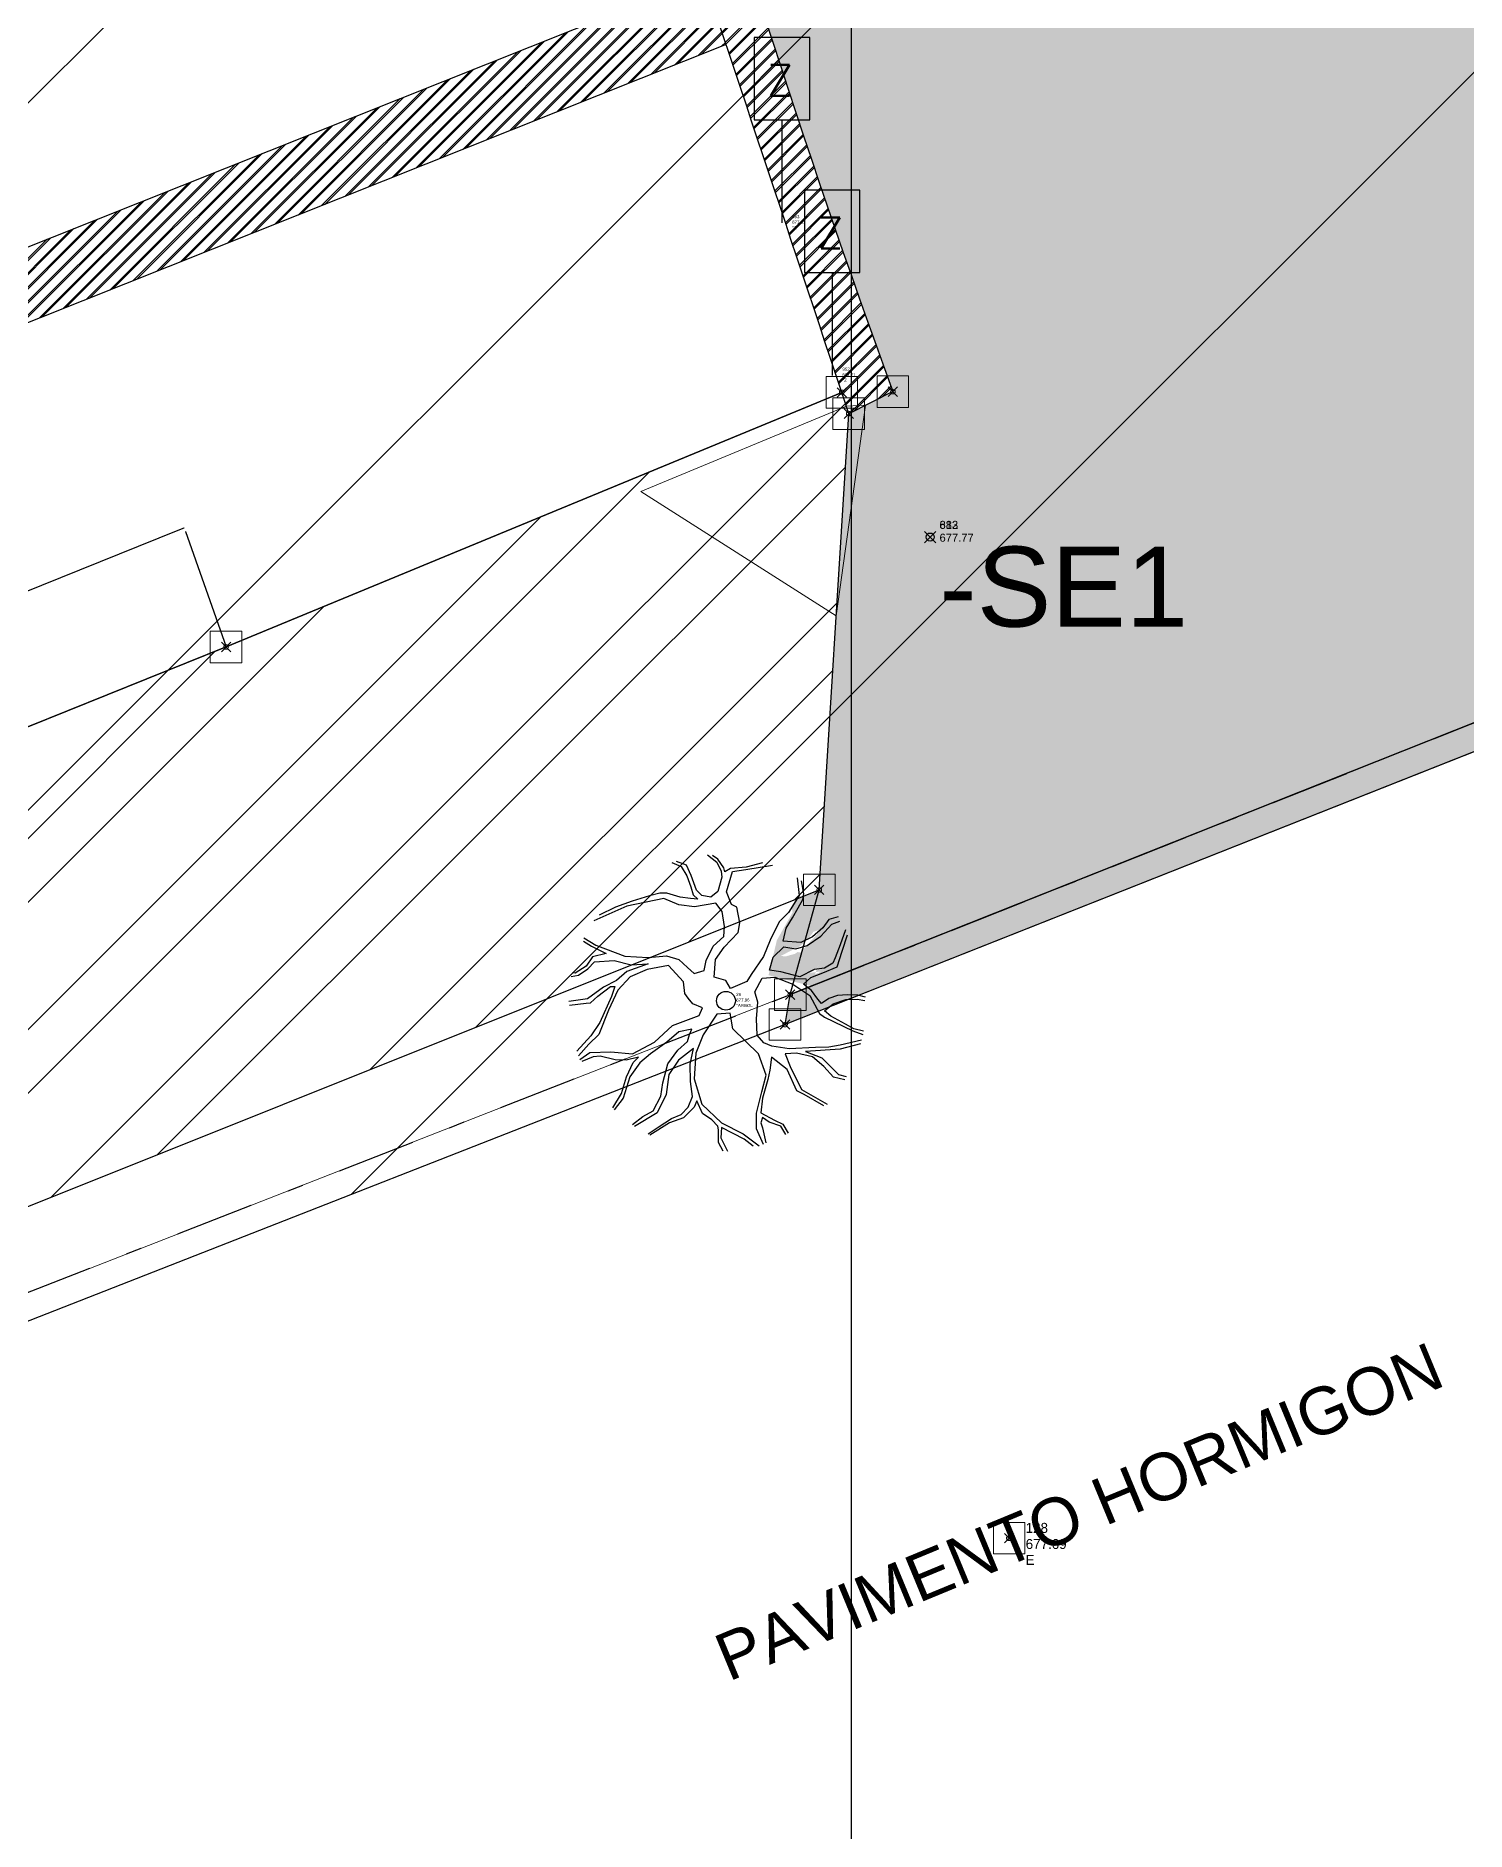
# Model space of a CAD drawing. Extents: x 350769 to 354978, y 6304672 to 6307963.
# Drawn here: x 352594.83 to 352603.9, y 6305451.9 to 6305463.3 of the extents above; entities that cross this region are included whole.
import ezdxf

# ---------------------------------------------------------------- set-up
doc = ezdxf.new("R2010")
doc.units = 0
doc.header["$PDMODE"] = 35
doc.header["$PDSIZE"] = 0.03
for name, pattern in [('4.0 - LO RECABARREN - DESNIVEL NUEVO$0$HIDDEN', [0.375, 0.25, -0.125]), ('CONTINUOS', [0]), ('DASHED', [19.05, 12.7, -6.35]), ('DIVIDE', [1.25, 0.5, -0.25, 0, -0.25, 0, -0.25]), ('JPG_DASHDOT', [1, 0.5, -0.25, 0, -0.25])]:
    doc.linetypes.add(name, pattern=pattern)
doc.layers.get('0').update_dxf_attribs({"linetype": 'CONTINUOUS'})
doc.layers.get('Defpoints').update_dxf_attribs({"linetype": 'CONTINUOUS'})
for name, color, linetype in [('0-LEVANTAMIENTO 2020.SEP', 252, 'CONTINUOUS'), ('02_Geo ext_Acotamiento', 7, 'CONTINUOUS'), ('1-coordenadas', 8, 'CONTINUOUS'), ('1-ESCALA', 252, 'CONTINUOUS'), ('1-LINEA DE CIERRO', 7, 'DIVIDE'), ('1-LINEA EXTERIOR EDIFICIO MADERAS', 252, 'CONTINUOUS'), ('1-MURO', 7, 'CONTINUOUS'), ('1-PAVIMENTO', 161, 'CONTINUOUS'), ('1-RADIER', 251, 'CONTINUOUS'), ('1-SOLERA', 212, 'CONTINUOUS'), ('1-SOLERA REBAJADA', 7, 'CONTINUOUS'), ('1-VEREDA', 251, 'CONTINUOUS'), ('2-ACHURADO MURO', 9, 'CONTINUOUS'), ('2-ACHURADO RADIER', 9, 'CONTINUOUS'), ('2-ACHURADO VEREDA', 252, 'CONTINUOUS'), ('C-TINN', 5, 'CONTINUOUS'), ('C-TOPO-MINR', 8, 'CONTINUOUS'), ('TOP-URB-SOLERAS', 2, 'JPG_DASHDOT'), ('V-NODE - 2013', 4, 'CONTINUOUS'), ('V-NODE-TEXT', 1, 'CONTINUOUS'), ('V-NODE-TEXT 2013', 2, 'CONTINUOUS'), ('V-NODE-TEXT4', 4, 'CONTINUOUS'), ('Z-ARBOL', 253, 'CONTINUOUS'), ('Z-Z', 253, 'CONTINUOUS')]:
    doc.layers.add(name, color=color, linetype=linetype)
doc.layers.add('0_ASD_TOPOGRAFIA_ELEMENTOS', color=9, linetype='CONTINUOS', lineweight=5, true_color=0xbdbdbd)
doc.styles.add('A', font='arial.ttf', dxfattribs={"height": 2})
doc.styles.add('ROMANS', font='romans.shx', dxfattribs={"width": 0.65})
doc.dimstyles.new('Principal', dxfattribs={"dimscale": 0, "dimtxt": 2, "dimasz": 2, "dimexe": 1, "dimexo": 1, "dimtad": 1, "dimrnd": 0.05, "dimzin": 1, "dimtxsty": 'ROMANS', "dimcen": 2.5, "dimclrt": 2, "dimaunit": 2, "dimadec": 0, "dimazin": 0, "dimtfac": 1, "dimtmove": 0, "dimatfit": 3, "dimfxl": 1, "dimfxlon": 1, "dimarcsym": 0})
pattern_1 = [(45, (0, 0), (-0.04490128060535, 0.04490128060535), [])]
pattern_2 = [(45, (38000, -3000), (-0.04490128060535, 0.04490128060535), [])]

# ---------------------------------------------------------------- blocks, each defined once
blk = doc.blocks.new('COORDENADAS')
at = {"layer": '1-coordenadas'}
blk.add_line((420, -900.625), (420, -0.625), dxfattribs=at)
blk = doc.blocks.new('*U419', base_point=(352601.001, 6305453.762))
at = {"layer": 'V-NODE - 2013', "lineweight": -2}
blk.add_point((352601.001, 6305453.762), dxfattribs=at)
at = {"layer": 'V-NODE-TEXT 2013', "linetype": 'ByBlock', "char_height": 0.0635}
for s, insert, attachment_point in [('128', (352601.106, 6305453.795), 7), ('677.69', (352601.106, 6305453.757), 1), ('E', (352601.106, 6305453.656), 1)]:
    blk.add_mtext(s, dxfattribs=dict(at, insert=insert, attachment_point=attachment_point))
blk = doc.blocks.new('ARBOL')
at = {"layer": 'Z-ARBOL', "color": 9, "linetype": 'Continuous', "true_color": 0xbdbdbd}
for p, q in [((-0.477, 3.797), (-0.24, 3.601)), ((-0.207, 3.685), (-0.352, 3.773)), ((-1.403, 3.597), (-1.165, 3.491)), ((-1.029, 3.526), (-1.286, 3.62)), ((-1.165, 3.491), (-1.017, 3.252)), ((-0.902, 3.26), (-1.029, 3.526)), ((-0.24, 3.601), (-0.123, 3.368)), ((-0.057, 3.46), (-0.207, 3.685)), ((-0.123, 3.368), (-0.104, 3.213)), ((-0.029, 3.35), (-0.057, 3.46)), ((0.118, 3.442), (-0.029, 3.35)), ((0.016, 2.829), (0.166, 3.358)), ((0.526, 3.47), (0.118, 3.442)), ((0.166, 3.358), (0.515, 3.412)), ((0.515, 3.412), (1.206, 3.526)), ((0.952, 3.585), (0.526, 3.47)), ((-1.017, 3.252), (-0.911, 2.96)), ((-0.911, 2.96), (-0.854, 2.754)), ((-0.767, 2.873), (-0.902, 3.26)), ((-0.63, 2.741), (-0.767, 2.873)), ((-0.207, 2.841), (-0.396, 2.696)), ((-0.104, 3.213), (-0.207, 2.841)), ((0.148, 2.502), (0.016, 2.829)), ((1.849, 3.198), (1.905, 2.74)), ((2.025, 2.777), (1.962, 3.121)), ((-2.573, 2.463), (-3.436, 2.075)), ((-2.87, 2.43), (-3.296, 2.225)), ((-2.436, 2.588), (-2.87, 2.43)), ((-1.615, 2.657), (-2.573, 2.463)), ((-1.989, 2.729), (-2.436, 2.588)), ((-1.717, 2.798), (-1.989, 2.729)), ((-1.54, 2.794), (-1.717, 2.798)), ((-1.226, 2.493), (-1.615, 2.657)), ((-1.187, 2.697), (-1.54, 2.794)), ((-0.816, 2.445), (-1.226, 2.493)), ((-0.92, 2.661), (-1.187, 2.697)), ((-0.73, 2.639), (-0.92, 2.661)), ((-0.854, 2.754), (-0.73, 2.639)), ((-0.266, 2.536), (-0.816, 2.445)), ((-0.396, 2.696), (-0.63, 2.741)), ((-0.096, 2.323), (-0.266, 2.536)), ((0.28, 2.432), (0.148, 2.502)), ((0.364, 2.024), (0.28, 2.432)), ((1.905, 2.74), (1.627, 2.295)), ((1.729, 2.155), (1.875, 2.414)), ((1.875, 2.414), (1.998, 2.632)), ((1.998, 2.632), (2.025, 2.777)), ((-0.041, 1.935), (-0.096, 2.323)), ((-0.059, 1.667), (-0.041, 1.935)), ((0.316, 1.777), (0.364, 2.024)), ((1.387, 2.055), (1.15, 1.572)), ((1.627, 2.295), (1.387, 2.055)), ((1.485, 1.554), (1.564, 1.885)), ((1.564, 1.885), (1.729, 2.155)), ((2.52, 1.899), (2.249, 1.664)), ((2.463, 1.684), (2.748, 1.991)), ((2.673, 2.111), (2.52, 1.899)), ((2.914, 2.185), (2.673, 2.111)), ((2.748, 1.991), (2.957, 2.072)), ((-3.7, 1.548), (-3.498, 1.419)), ((-3.69, 1.634), (-3.381, 1.442)), ((-3.498, 1.419), (-3.116, 1.225)), ((-3.381, 1.442), (-2.627, 1.162)), ((-0.517, 1.046), (-0.333, 1.418)), ((-0.333, 1.418), (-0.059, 1.667)), ((-0.047, 1.394), (0.316, 1.777)), ((1.15, 1.572), (0.973, 1.154)), ((1.945, 1.511), (1.485, 1.554)), ((1.819, 1.354), (2.109, 1.435)), ((2.249, 1.664), (1.945, 1.511)), ((2.109, 1.435), (2.463, 1.684)), ((2.968, 1.452), (2.839, 1.115)), ((3.108, 1.847), (2.968, 1.452)), ((3.018, 1.291), (3.163, 1.716)), ((-3.47, 1.143), (-3.63, 0.901)), ((-3.594, 0.834), (-3.415, 1.011)), ((-3.116, 1.225), (-3.47, 1.143)), ((-3.415, 1.011), (-2.907, 1.05)), ((-2.907, 1.05), (-2.46, 0.935)), ((-2.627, 1.162), (-2.021, 1.122)), ((-2.02, 0.956), (-2.574, 0.761)), ((-2.46, 0.935), (-2.02, 0.956)), ((-2.021, 1.122), (-1.544, 1.167)), ((-1.544, 1.167), (-1.222, 1.075)), ((-1.222, 1.075), (-1.003, 0.868)), ((-0.567, 0.785), (-0.517, 1.046)), ((-0.309, 0.615), (-0.27, 1.074)), ((-0.27, 1.074), (-0.047, 1.394)), ((0.973, 1.154), (0.657, 0.687)), ((1.13, 0.793), (1.228, 1.135)), ((1.228, 1.135), (1.504, 1.399)), ((1.504, 1.399), (1.819, 1.354)), ((2.78, 0.975), (2.562, 0.851)), ((2.839, 1.115), (2.78, 0.975)), ((2.891, 0.879), (3.018, 1.291)), ((-4.02, 0.629), (-3.835, 0.669)), ((-3.923, 0.716), (-3.985, 0.728)), ((-3.63, 0.901), (-3.923, 0.716)), ((-3.835, 0.669), (-3.594, 0.834)), ((-2.845, 0.526), (-3.185, 0.35)), ((-2.574, 0.761), (-2.845, 0.526)), ((-2.487, 0.623), (-2.811, 0.278)), ((-2.048, 0.811), (-2.487, 0.623)), ((-1.495, 0.916), (-2.048, 0.811)), ((-1.107, 0.496), (-1.495, 0.916)), ((-1.069, 0.187), (-1.107, 0.496)), ((-1.003, 0.868), (-0.823, 0.713)), ((-0.823, 0.713), (-0.567, 0.785)), ((-0.003, 0.526), (-0.309, 0.615)), ((0.12, 0.322), (-0.003, 0.526)), ((0.541, 0.498), (0.12, 0.322)), ((0.657, 0.687), (0.541, 0.498)), ((0.749, 0.232), (0.945, 0.586)), ((0.945, 0.586), (1.274, 0.614)), ((1.429, 0.75), (1.13, 0.793)), ((1.274, 0.614), (1.74, 0.435)), ((1.922, 0.626), (1.429, 0.75)), ((2.296, 0.811), (1.922, 0.626)), ((2.013, 0.428), (2.208, 0.602)), ((2.208, 0.602), (2.522, 0.723)), ((2.562, 0.851), (2.296, 0.811)), ((2.522, 0.723), (2.891, 0.879)), ((-3.598, 0.051), (-4.08, -0.022)), ((-3.185, 0.35), (-3.598, 0.051)), ((-3.521, -0.054), (-3.326, 0.12)), ((-3.326, 0.12), (-3.003, 0.375)), ((-2.972, 0.113), (-3.28, -0.567)), ((-2.811, 0.278), (-3.057, -0.248)), ((-3.003, 0.375), (-2.891, 0.369)), ((-2.891, 0.369), (-2.972, 0.113)), ((-0.979, 0.064), (-1.069, 0.187)), ((-0.861, -0.079), (-0.979, 0.064)), ((0.826, -0.039), (0.749, 0.232)), ((1.74, 0.435), (2.184, 0.139)), ((2.225, 0.267), (2.013, 0.428)), ((2.184, 0.139), (2.434, -0.331)), ((2.391, 0.039), (2.225, 0.267)), ((2.484, -0.069), (2.391, 0.039)), ((2.67, 0.062), (2.484, -0.069)), ((2.895, 0.139), (2.67, 0.062)), ((2.788, -0.082), (3.118, 0.036)), ((3.155, 0.15), (2.895, 0.139)), ((3.118, 0.036), (3.409, 0.041)), ((3.428, 0.143), (3.155, 0.15)), ((3.409, 0.041), (3.612, 0.003)), ((3.628, 0.09), (3.428, 0.143)), ((-4.066, -0.115), (-3.635, -0.062)), ((-3.635, -0.062), (-3.521, -0.054)), ((-3.057, -0.248), (-3.307, -0.878)), ((-1.388, -0.641), (-0.693, -0.382)), ((-0.607, -0.187), (-0.861, -0.079)), ((-0.693, -0.382), (-0.607, -0.187)), ((-0.234, -0.349), (-0.595, -0.883)), ((0.11, -0.324), (-0.234, -0.349)), ((0.178, -0.729), (0.11, -0.324)), ((0.792, -0.47), (0.826, -0.039)), ((2.434, -0.331), (2.56, -0.43)), ((2.56, -0.264), (2.788, -0.082)), ((2.727, -0.401), (2.56, -0.264)), ((2.56, -0.43), (3.301, -0.782)), ((3.107, -0.61), (2.727, -0.401)), ((-3.508, -0.915), (-3.874, -1.313)), ((-3.307, -0.878), (-3.565, -1.13)), ((-3.28, -0.567), (-3.508, -0.915)), ((-1.859, -1.079), (-1.388, -0.641)), ((-1.226, -0.808), (-1.537, -1.08)), ((-0.89, -0.736), (-1.226, -0.808)), ((-1, -1.062), (-0.949, -0.876)), ((-0.949, -0.876), (-0.89, -0.736)), ((-0.595, -0.883), (-0.783, -1.36)), ((0.844, -1.384), (0.178, -0.729)), ((0.808, -0.895), (0.792, -0.47)), ((0.98, -1.093), (0.808, -0.895)), ((3.327, -0.727), (3.107, -0.61)), ((3.301, -0.782), (3.556, -0.877)), ((3.574, -0.789), (3.327, -0.727)), ((-3.565, -1.13), (-3.831, -1.435)), ((-3.796, -1.524), (-3.541, -1.346)), ((-3.541, -1.346), (-2.989, -1.331)), ((-2.989, -1.331), (-2.433, -1.376)), ((-2.433, -1.376), (-1.859, -1.079)), ((-1.964, -1.376), (-2.235, -1.61)), ((-1.537, -1.08), (-1.964, -1.376)), ((-1.515, -1.642), (-1.253, -1.285)), ((-1.253, -1.285), (-1, -1.062)), ((-0.841, -1.243), (-1.237, -1.544)), ((-0.934, -1.647), (-0.841, -1.243)), ((-0.783, -1.36), (-0.829, -2.029)), ((1.046, -1.935), (0.844, -1.384)), ((1.19, -1.179), (0.98, -1.093)), ((1.645, -1.25), (1.19, -1.179)), ((1.833, -1.361), (1.539, -1.381)), ((1.539, -1.381), (1.67, -1.707)), ((2.33, -1.215), (1.645, -1.25)), ((2.251, -1.456), (1.833, -1.361)), ((2.967, -1.261), (2.068, -1.316)), ((2.068, -1.316), (2.488, -1.486)), ((2.671, -1.205), (2.33, -1.215)), ((2.971, -1.156), (2.671, -1.205)), ((3.494, -1.121), (2.967, -1.261)), ((3.522, -1.022), (2.971, -1.156)), ((-3.449, -1.454), (-3.747, -1.578)), ((-3.269, -1.443), (-3.449, -1.454)), ((-2.882, -1.532), (-3.269, -1.443)), ((-2.593, -1.542), (-2.882, -1.532)), ((-2.273, -1.468), (-2.593, -1.542)), ((-2.581, -1.981), (-2.412, -1.607)), ((-2.235, -1.61), (-2.5, -1.982)), ((-2.412, -1.607), (-2.273, -1.468)), ((-1.64, -2.131), (-1.515, -1.642)), ((-1.237, -1.544), (-1.487, -1.919)), ((-0.924, -2.102), (-0.934, -1.647)), ((1.136, -1.801), (1.089, -2.048)), ((1.184, -1.464), (1.136, -1.801)), ((1.592, -1.783), (1.184, -1.464)), ((1.84, -2.342), (1.592, -1.783)), ((1.67, -1.707), (1.96, -2.305)), ((2.542, -1.708), (2.251, -1.456)), ((2.488, -1.486), (2.923, -1.916)), ((2.797, -1.983), (2.542, -1.708)), ((-2.711, -2.409), (-2.581, -1.981)), ((-2.5, -1.982), (-2.67, -2.537)), ((-1.691, -2.483), (-1.64, -2.131)), ((-1.487, -1.919), (-1.553, -2.434)), ((-0.869, -2.489), (-0.924, -2.102)), ((-0.829, -2.029), (-0.631, -2.685)), ((0.931, -2.365), (1.046, -1.935)), ((1.089, -2.048), (0.947, -2.534)), ((1.96, -2.305), (2.63, -2.689)), ((3.09, -2.053), (2.797, -1.983)), ((2.923, -1.916), (3.123, -1.969)), ((-2.944, -2.787), (-2.711, -2.409)), ((-2.67, -2.537), (-2.906, -2.839)), ((-1.893, -2.866), (-1.691, -2.483)), ((-1.553, -2.434), (-1.79, -2.916)), ((-1.168, -2.959), (-0.986, -2.768)), ((-0.825, -2.769), (-1.104, -3.047)), ((-0.986, -2.768), (-0.869, -2.489)), ((-0.76, -2.6), (-0.825, -2.769)), ((-0.614, -2.929), (-0.76, -2.6)), ((-0.631, -2.685), (-0.112, -3.176)), ((0.792, -2.926), (0.931, -2.365)), ((0.947, -2.534), (0.907, -2.918)), ((2.032, -2.439), (1.84, -2.342)), ((2.541, -2.732), (2.032, -2.439)), ((-2.428, -3.216), (-2.163, -3.011)), ((-1.79, -2.916), (-2.375, -3.272)), ((-2.163, -3.011), (-1.893, -2.866)), ((-1.468, -3.174), (-1.982, -3.498)), ((-1.763, -3.283), (-1.414, -3.063)), ((-1.104, -3.047), (-1.468, -3.174)), ((-1.414, -3.063), (-1.168, -2.959)), ((-0.371, -3.096), (-0.614, -2.929)), ((-0.209, -3.263), (-0.371, -3.096)), ((-0.194, -3.356), (-0.209, -3.263)), ((-0.112, -3.176), (0.447, -3.464)), ((0.795, -3.334), (0.792, -2.926)), ((0.95, -3.032), (0.906, -3.174)), ((0.906, -3.174), (0.947, -3.302)), ((0.907, -2.918), (1.258, -3.106)), ((1.12, -3.155), (0.95, -3.032)), ((1.423, -3.258), (1.12, -3.155)), ((1.258, -3.106), (1.481, -3.209)), ((1.558, -3.479), (1.423, -3.258)), ((1.481, -3.209), (1.614, -3.445)), ((-2.023, -3.459), (-1.763, -3.283)), ((-0.193, -3.688), (-0.194, -3.356)), ((-0.073, -3.907), (-0.193, -3.688)), ((-0.118, -3.295), (-0.137, -3.563)), ((-0.137, -3.563), (0.039, -3.913)), ((0.469, -3.603), (-0.118, -3.295)), ((0.447, -3.464), (0.866, -3.771)), ((0.709, -3.785), (0.469, -3.603)), ((0.979, -3.736), (0.795, -3.334)), ((0.947, -3.302), (1.033, -3.696))]:
    blk.add_line(p, q, dxfattribs=at)
at = {"layer": 'Z-ARBOL', "color": 9, "true_color": 0xbdbdbd}
blk.add_circle((0, 0), 0.245, dxfattribs=at)
blk = doc.blocks.new('*U728', base_point=(352599.204, 6305457.174))
at = {"layer": 'Z-ARBOL', "linetype": 'ByBlock', "lineweight": -2, "xscale": 0.2441400029806206, "yscale": 0.2441400029806206, "zscale": 0.2441400029806206}
blk.add_blockref('ARBOL', (352599.204, 6305457.174), dxfattribs=at)
at = {"layer": 'V-NODE-TEXT', "linetype": 'ByBlock', "char_height": 0.02}
for s, insert, attachment_point in [('26', (352599.269, 6305457.214), 4), ('677.86', (352599.269, 6305457.189), 1), ('°ARBOL', (352599.269, 6305457.144), 4)]:
    blk.add_mtext(s, dxfattribs=dict(at, insert=insert, attachment_point=attachment_point))
blk = doc.blocks.new('Z')
for p, q in [((0.81, 5.399), (-0.81, 5.399)), ((-0.81, 5.399), (-0.81, 3)), ((0.81, 3), (0.81, 5.399)), ((-0.81, 3), (0.81, 3)), ((0, 3), (0, 0))]:
    blk.add_line(p, q)
at = {"style": 'ROMANS'}
blk.add_text('Z', height=0.9, rotation=360, dxfattribs=at).set_placement((-0.437, 3.706))
blk = doc.blocks.new('*U757', base_point=(352599.878, 6305461.143))
at = {"layer": 'Z-Z', "linetype": 'ByBlock', "lineweight": -2, "xscale": 0.2179037244193388, "yscale": 0.2179037244193388, "zscale": 0.2179037244193388}
blk.add_blockref('Z', (352599.878, 6305461.143), dxfattribs=at)
at = {"layer": 'V-NODE-TEXT', "linetype": 'ByBlock', "char_height": 0.02}
for s, insert, attachment_point in [('952', (352599.943, 6305461.183), 4), ('677.71', (352599.943, 6305461.158), 1), ('°Z', (352599.943, 6305461.113), 4)]:
    blk.add_mtext(s, dxfattribs=dict(at, insert=insert, attachment_point=attachment_point))
blk = doc.blocks.new('*U758', base_point=(352599.559, 6305462.112))
at = {"layer": 'Z-Z', "linetype": 'ByBlock', "lineweight": -2, "xscale": 0.2179037244193388, "yscale": 0.2179037244193388, "zscale": 0.2179037244193388}
blk.add_blockref('Z', (352599.559, 6305462.112), dxfattribs=at)
at = {"layer": 'V-NODE-TEXT', "linetype": 'ByBlock', "char_height": 0.02}
for s, insert, attachment_point in [('953', (352599.624, 6305462.152), 4), ('677.63', (352599.624, 6305462.127), 1), ('°Z', (352599.624, 6305462.082), 4)]:
    blk.add_mtext(s, dxfattribs=dict(at, insert=insert, attachment_point=attachment_point))
blk = doc.blocks.new('*U815', base_point=(352600.5, 6305460.118))
at = {"layer": 'V-NODE-TEXT4', "lineweight": -2}
for p, q in [((352600.464, 6305460.082), (352600.536, 6305460.154)), ((352600.464, 6305460.154), (352600.536, 6305460.082))]:
    blk.add_line(p, q, dxfattribs=at)
blk.add_circle((352600.5, 6305460.118), 0.0254, dxfattribs=at)
at = {"layer": 'V-NODE-TEXT4', "linetype": 'ByBlock', "style": 'A'}
for s, insert, char_height, attachment_point in [('883', (352600.559, 6305460.169), 0.0508, 7), ('677.77', (352600.559, 6305460.139), 0.0508, 1), ('-SE1', (352600.559, 6305460.057), 0.508, 1)]:
    blk.add_mtext(s, dxfattribs=dict(at, insert=insert, char_height=char_height, attachment_point=attachment_point))
blk = doc.blocks.new('*U816', base_point=(352600.5, 6305460.118))
at = {"layer": 'V-NODE-TEXT4', "lineweight": -2}
for p, q in [((352600.464, 6305460.082), (352600.536, 6305460.154)), ((352600.464, 6305460.154), (352600.536, 6305460.082))]:
    blk.add_line(p, q, dxfattribs=at)
blk.add_circle((352600.5, 6305460.118), 0.0254, dxfattribs=at)
at = {"layer": 'V-NODE-TEXT4', "linetype": 'ByBlock', "style": 'A'}
for s, insert, char_height, attachment_point in [('612', (352600.559, 6305460.169), 0.0508, 7), ('677.77', (352600.559, 6305460.139), 0.0508, 1), ('-SE1', (352600.559, 6305460.057), 0.508, 1)]:
    blk.add_mtext(s, dxfattribs=dict(at, insert=insert, char_height=char_height, attachment_point=attachment_point))
blk = doc.blocks.new('*D1236')
at = {"layer": '02_Geo ext_Acotamiento', "color": 0, "lineweight": -2, "transparency": 16777216}
blk.add_line((352474.045, 6305972.496), (352473.119, 6305978.179), dxfattribs=at)
at = {"layer": '02_Geo ext_Acotamiento', "color": 0, "transparency": 16777216}
blk.add_solid([(352473.283, 6305978.206), (352472.954, 6305978.153), (352472.958, 6305979.166)], dxfattribs=at)
at = {"layer": 'Defpoints', "color": 0, "transparency": 16777216}
for p in [(352472.958, 6305979.166), (352596.042, 6305224.025)]:
    blk.add_point(p, dxfattribs=at)
at = {"layer": '02_Geo ext_Acotamiento', "color": 2, "transparency": 16777216, "insert": (352474.582, 6305974.845), "char_height": 1, "attachment_point": 5, "rotation": 279.2575, "style": 'ROMANS'}
blk.add_mtext('R765,10', dxfattribs=at)
blk = doc.blocks.new('*U4668', base_point=(352601.001, 6305453.762))
at = {"layer": 'V-NODE - 2013', "lineweight": -2}
blk.add_point((352601.001, 6305453.762), dxfattribs=at)
at = {"layer": 'V-NODE-TEXT 2013', "linetype": 'ByBlock', "char_height": 0.0635}
for s, insert, attachment_point in [('128', (352601.106, 6305453.795), 7), ('677.69', (352601.106, 6305453.757), 1), ('E', (352601.106, 6305453.656), 1)]:
    blk.add_mtext(s, dxfattribs=dict(at, insert=insert, attachment_point=attachment_point))
blk = doc.blocks.new('*U5005', base_point=(352599.204, 6305457.174))
at = {"layer": 'Z-ARBOL', "linetype": 'ByBlock', "lineweight": -2, "xscale": 0.2441400029806206, "yscale": 0.2441400029806206, "zscale": 0.2441400029806206}
blk.add_blockref('ARBOL', (352599.204, 6305457.174), dxfattribs=at)
at = {"layer": 'V-NODE-TEXT', "linetype": 'ByBlock', "char_height": 0.02}
for s, insert, attachment_point in [('26', (352599.269, 6305457.214), 4), ('677.86', (352599.269, 6305457.189), 1), ('°ARBOL', (352599.269, 6305457.144), 4)]:
    blk.add_mtext(s, dxfattribs=dict(at, insert=insert, attachment_point=attachment_point))
blk = doc.blocks.new('*U5036', base_point=(352599.878, 6305461.143))
at = {"layer": 'Z-Z', "linetype": 'ByBlock', "lineweight": -2, "xscale": 0.2179037244193388, "yscale": 0.2179037244193388, "zscale": 0.2179037244193388}
blk.add_blockref('Z', (352599.878, 6305461.143), dxfattribs=at)
at = {"layer": 'V-NODE-TEXT', "linetype": 'ByBlock', "char_height": 0.02}
for s, insert, attachment_point in [('952', (352599.943, 6305461.183), 4), ('677.71', (352599.943, 6305461.158), 1), ('°Z', (352599.943, 6305461.113), 4)]:
    blk.add_mtext(s, dxfattribs=dict(at, insert=insert, attachment_point=attachment_point))
blk = doc.blocks.new('*U5037', base_point=(352599.559, 6305462.112))
at = {"layer": 'Z-Z', "linetype": 'ByBlock', "lineweight": -2, "xscale": 0.2179037244193388, "yscale": 0.2179037244193388, "zscale": 0.2179037244193388}
blk.add_blockref('Z', (352599.559, 6305462.112), dxfattribs=at)
at = {"layer": 'V-NODE-TEXT', "linetype": 'ByBlock', "char_height": 0.02}
for s, insert, attachment_point in [('953', (352599.624, 6305462.152), 4), ('677.63', (352599.624, 6305462.127), 1), ('°Z', (352599.624, 6305462.082), 4)]:
    blk.add_mtext(s, dxfattribs=dict(at, insert=insert, attachment_point=attachment_point))
blk = doc.blocks.new('*U5094', base_point=(352600.5, 6305460.118))
at = {"layer": 'V-NODE-TEXT4', "lineweight": -2}
for p, q in [((352600.464, 6305460.082), (352600.536, 6305460.154)), ((352600.464, 6305460.154), (352600.536, 6305460.082))]:
    blk.add_line(p, q, dxfattribs=at)
blk.add_circle((352600.5, 6305460.118), 0.0254, dxfattribs=at)
at = {"layer": 'V-NODE-TEXT4', "linetype": 'ByBlock', "style": 'A'}
for s, insert, char_height, attachment_point in [('883', (352600.559, 6305460.169), 0.0508, 7), ('677.77', (352600.559, 6305460.139), 0.0508, 1), ('-SE1', (352600.559, 6305460.057), 0.508, 1)]:
    blk.add_mtext(s, dxfattribs=dict(at, insert=insert, char_height=char_height, attachment_point=attachment_point))
blk = doc.blocks.new('*U5095', base_point=(352600.5, 6305460.118))
at = {"layer": 'V-NODE-TEXT4', "lineweight": -2}
for p, q in [((352600.464, 6305460.082), (352600.536, 6305460.154)), ((352600.464, 6305460.154), (352600.536, 6305460.082))]:
    blk.add_line(p, q, dxfattribs=at)
blk.add_circle((352600.5, 6305460.118), 0.0254, dxfattribs=at)
at = {"layer": 'V-NODE-TEXT4', "linetype": 'ByBlock', "style": 'A'}
for s, insert, char_height, attachment_point in [('612', (352600.559, 6305460.169), 0.0508, 7), ('677.77', (352600.559, 6305460.139), 0.0508, 1), ('-SE1', (352600.559, 6305460.057), 0.508, 1)]:
    blk.add_mtext(s, dxfattribs=dict(at, insert=insert, char_height=char_height, attachment_point=attachment_point))
blk = doc.blocks.new('TOPOGRAFIA')
at = {"layer": '1-LINEA EXTERIOR EDIFICIO MADERAS', "lineweight": 0, "true_color": 0xbdbdbd}
h = blk.add_hatch(dxfattribs=at)
h.set_pattern_fill('ANSI31', color=9, scale=0.5, angle=90)
h.set_pattern_definition([(135, (38000, -3000), (-1.12253201513, -1.12253201513), [])])
h.paths.add_polyline_path([(390509.254, 6302464.349), (390489.235, 6302457.311, 0.006593), (390483.626, 6302455.312, 0.225672), (390479.522, 6302451.091, 0.369359), (390482.833, 6302442.806, 0.105621), (390487.097, 6302441.999), (390494.78, 6302441.975, 0.022709), (390512.986, 6302443.076, 0.009245), (390519.629, 6302443.906, 0.008069), (390526.96, 6302445.081, 0.00776), (390532.19, 6302446.09, 0.003168), (390537.058, 6302447.14, 0.018522), (390547.928, 6302449.983, -0.000441), (390550.949, 6302450.891, 0.020574), (390552.004, 6302451.255, 0.02318), (390567.437, 6302456.785, 0.024648), (390573.151, 6302459.473, 0.065043), (390578.117, 6302463.01, 0.03227), (390582.068, 6302467.188, 0.06625), (390589.221, 6302481.458, 0.027642), (390596.216, 6302502.437, 0.013828), (390598.79, 6302513.005, 0.018853), (390600.543, 6302523.006, 0.159831), (390600.113, 6302525.357, 0.093527), (390598.113, 6302527.807, 0.380747), (390588.95, 6302527.551), (390586.878, 6302524.749), (390584.88, 6302521.705), (390583.088, 6302518.971), (390579.481, 6302513.484), (390576.46, 6302508.881), (390569.643, 6302498.477), (390565.382, 6302491.97), (390560.315, 6302485.388), (390555.754, 6302481.548), (390539.433, 6302474.882), (390517.803, 6302467.362)])
at = {"layer": '1-SOLERA REBAJADA', "lineweight": 0, "true_color": 0xbdbdbd}
h = blk.add_hatch(color=9, dxfattribs=at)
h.dxf.hatch_style = 1
h.paths.add_polyline_path([(390608.764, 6302460.854), (390608.801, 6302460.676), (390599.579, 6302457.023), (390599.612, 6302457.213)])
at = {"layer": '2-ACHURADO MURO', "lineweight": 0, "true_color": 0xbdbdbd}
h = blk.add_hatch(dxfattribs=at)
h.set_pattern_fill('ANSI31', color=9, scale=0.02)
h.set_pattern_definition(pattern_2)
edge = h.paths.add_edge_path()
edge.add_arc((382661.85, 6299825.394), 8364.202, 18.3674399, 18.3922061)
edge.add_arc((390695.997, 6302489.995), 100.495, 185.19876, 194.71567, ccw=False)
edge.add_arc((390673.639, 6302485.801), 77.878, 170.45979, 183.61657, ccw=False)
edge.add_arc((390705.887, 6302474.938), 111.61, 159.20617, 167.70266, ccw=False)
edge.add_line((390601.547, 6302514.56), (390605.592, 6302523.604))
edge.add_line((390605.592, 6302523.604), (390603.34, 6302524.862))
edge.add_line((390603.34, 6302524.862), (390594.96, 6302529.443))
edge.add_line((390594.96, 6302529.443), (390595.066, 6302529.636))
edge.add_line((390595.066, 6302529.636), (390603.446, 6302525.055))
edge.add_line((390603.446, 6302525.055), (390605.944, 6302523.66))
edge.add_line((390605.944, 6302523.66), (390601.77, 6302514.429))
edge.add_line((390601.77, 6302514.429), (390598.743, 6302505.085))
edge.add_arc((390651.907, 6302488.119), 55.806, 162.3005, 177.465)
edge.add_arc((390670.896, 6302486.044), 74.878, 176.52198, 191.8431)
edge.add_arc((390658.022, 6302482.114), 61.483, 190.72048, 200.04418)
edge.add_line((390600.263, 6302461.041), (390599.983, 6302460.901))
edge.add_line((390599.983, 6302460.901), (390599.939, 6302461.036))
h = blk.add_hatch(dxfattribs=at)
h.set_pattern_fill('ANSI31', color=9, scale=0.02)
h.set_pattern_definition(pattern_2)
h.paths.add_polyline_path([(390570.127, 6302460.95, 0.077461), (390573.772, 6302461.139, 0.1474), (390577.629, 6302463.242, 0.075621), (390585.753, 6302474.432), (390585.398, 6302474.616, -0.075621), (390577.344, 6302463.523, -0.1474), (390573.69, 6302461.531, -0.07792), (390570.148, 6302461.35, 0.047976), (390569.972, 6302461.351, -0.182302), (390567.584, 6302462.442), (390565.452, 6302464.482), (390565.307, 6302464.33), (390567.765, 6302461.978), (390571.43, 6302456.525), (390572.974, 6302454.519, 0.226316), (390574.993, 6302453.567), (390584.314, 6302457.281), (390591.826, 6302460.311), (390591.829, 6302460.305), (390599.205, 6302463.245, 0.000013), (390599.064, 6302463.669), (390576.729, 6302454.766), (390575.547, 6302454.249, -0.302334), (390573.439, 6302454.899), (390572.008, 6302456.758), (390569.57, 6302460.251, -0.560443)])
at = {"layer": '2-ACHURADO RADIER', "lineweight": 0, "true_color": 0xbdbdbd}
h = blk.add_hatch(color=9, dxfattribs=at)
h.dxf.hatch_style = 1
h.paths.add_polyline_path([(390613.727, 6302525.092), (390607.006, 6302529.698), (390606.856, 6302529.485), (390606.807, 6302529.517), (390606.159, 6302528.504), (390606.024, 6302528.293), (390605.474, 6302528.645), (390603.446, 6302525.055), (390605.944, 6302523.66), (390601.77, 6302514.429), (390598.743, 6302505.085, 0.066264), (390596.156, 6302490.587, 0.066951), (390597.612, 6302470.677, 0.040705), (390600.263, 6302461.041), (390599.983, 6302460.901), (390599.796, 6302457.878), (390599.647, 6302457.818), (390599.62, 6302457.775), (390599.627, 6302457.735), (390599.527, 6302457.558), (390599.474, 6302457.336), (390599.748, 6302457.267), (390608.764, 6302460.854), (390608.355, 6302461.211), (390605.764, 6302463.41), (390603.505, 6302471.819, -0.054417), (390602.004, 6302486.991, -0.06575), (390604.317, 6302502.974, -0.044792), (390609.716, 6302517.616, -0.024826)])
h.paths.add_polyline_path([(390599.873, 6302457.625), (390599.82, 6302457.475), (390599.769, 6302457.342), (390599.8, 6302457.355), (390599.802, 6302457.36), (390599.736, 6302457.351), (390599.781, 6302457.376), (390599.793, 6302457.405), (390599.82, 6302457.475), (390599.873, 6302457.625), (390599.774, 6302457.587), (390599.676, 6302457.481), (390599.658, 6302457.483), (390599.642, 6302457.472), (390599.581, 6302457.455), (390599.552, 6302457.459), (390599.671, 6302457.519), (390599.727, 6302457.568), (390599.759, 6302457.612), (390599.813, 6302457.629), (390599.774, 6302457.587)], flags=16)
at = {"layer": '1-coordenadas', "color": 9, "linetype": '4.0 - LO RECABARREN - DESNIVEL NUEVO$0$HIDDEN', "lineweight": 0, "ltscale": 50, "true_color": 0xbdbdbd}
blk.add_line((390600, 6302300), (390600, 6303200), dxfattribs=at)
at = {"layer": '1-ESCALA', "color": 9, "lineweight": 0, "true_color": 0xbdbdbd, "flags": 128}
for points in [[(390540.705, 6302437.224), (390559.381, 6302444.752), (390572.313, 6302449.916), (390585.207, 6302455.053), (390596.032, 6302459.42), (390599.939, 6302461.036)], [(390543.69, 6302439.29), (390559.083, 6302445.494), (390572.016, 6302450.659), (390584.909, 6302455.796), (390595.729, 6302460.161), (390595.766, 6302460.176)], [(390595.774, 6302460.154), (390596.032, 6302459.42)]]:
    blk.add_lwpolyline(points, dxfattribs=at)
at = {"layer": '1-MURO', "color": 9, "lineweight": 0, "true_color": 0xbdbdbd}
blk.add_line((390599.205, 6302463.245), (390591.829, 6302460.305), dxfattribs=at)
at = {"layer": '1-MURO', "color": 9, "lineweight": 0, "true_color": 0xbdbdbd, "flags": 128}
blk.add_lwpolyline([(390599.939, 6302461.036, 0.000108), (390598.799, 6302464.467, -0.041549), (390595.916, 6302480.889, -0.05747), (390596.838, 6302498.709, -0.03709), (390601.547, 6302514.56), (390605.592, 6302523.604), (390603.34, 6302524.862), (390594.96, 6302529.443), (390595.066, 6302529.636), (390603.446, 6302525.055), (390605.944, 6302523.66), (390601.77, 6302514.429), (390598.743, 6302505.085, 0.066264), (390596.156, 6302490.587, 0.066951), (390597.612, 6302470.677, 0.040705), (390600.263, 6302461.041), (390599.983, 6302460.901)], format="xyb", close=True, dxfattribs=at)
blk.add_lwpolyline([(390599.064, 6302463.669), (390576.729, 6302454.766), (390575.547, 6302454.249, -0.302334), (390573.439, 6302454.899), (390572.008, 6302456.758), (390569.57, 6302460.251, -0.546974), (390570.106, 6302460.952, 0.07792), (390573.772, 6302461.139, 0.1474), (390577.629, 6302463.242, 0.075621), (390585.753, 6302474.432)], format="xyb", dxfattribs=at)
at = {"layer": '1-PAVIMENTO', "color": 9, "lineweight": 0, "true_color": 0xbdbdbd, "flags": 128}
blk.add_lwpolyline([(390441.522, 6302394.629), (390452.503, 6302398.982), (390458.213, 6302401.216), (390468.05, 6302405.104), (390476.439, 6302408.401), (390481.682, 6302410.475), (390490.722, 6302414.053), (390503.01, 6302418.889), (390512.509, 6302422.629), (390523.045, 6302426.8), (390532.693, 6302430.631), (390541.368, 6302434.036), (390559.984, 6302441.387), (390574.209, 6302447), (390587.598, 6302452.326), (390599.579, 6302457.023), (390608.801, 6302460.676), (390618.951, 6302464.69)], dxfattribs=at)
at = {"layer": '1-RADIER', "color": 9, "lineweight": 0, "true_color": 0xbdbdbd}
for p, q in [((390608.764, 6302460.854), (390599.612, 6302457.213)), ((390599.796, 6302457.878), (390599.983, 6302460.901)), ((390599.612, 6302457.213), (390599.796, 6302457.878))]:
    blk.add_line(p, q, dxfattribs=at)
at = {"layer": '1-SOLERA', "color": 9, "lineweight": 0, "true_color": 0xbdbdbd}
for p, q in [((390599.612, 6302457.213), (390608.764, 6302460.854)), ((390587.53, 6302452.492), (390599.612, 6302457.213))]:
    blk.add_line(p, q, dxfattribs=at)
at = {"layer": '1-SOLERA REBAJADA', "color": 9, "lineweight": 0, "true_color": 0xbdbdbd, "flags": 128}
blk.add_lwpolyline([(390608.764, 6302460.854), (390608.801, 6302460.676), (390599.579, 6302457.023), (390599.612, 6302457.213), (390608.764, 6302460.854)], dxfattribs=at)
at = {"layer": '1-VEREDA', "color": 9, "lineweight": 0, "true_color": 0xbdbdbd}
blk.add_lwpolyline([(390586.18, 6302452.427), (390599.796, 6302457.878), (390599.983, 6302460.901), (390599.939, 6302461.036), (390596.032, 6302459.42), (390585.207, 6302455.053)], dxfattribs=at)
at = {"layer": 'C-TINN', "color": 9, "linetype": 'Continuous', "lineweight": 0, "true_color": 0xbdbdbd}
for points, elevation in [([(390599.839, 6302460.936), (390599.839, 6302461.136), (390600.039, 6302461.136), (390600.039, 6302460.936), (390599.839, 6302460.936)], 677.719), ([(390600.163, 6302460.941), (390600.163, 6302461.141), (390600.363, 6302461.141), (390600.363, 6302460.941), (390600.163, 6302460.941)], 677.759), ([(390599.883, 6302460.801), (390599.883, 6302461.001), (390600.083, 6302461.001), (390600.083, 6302460.801), (390599.883, 6302460.801)], 678.149), ([(390595.932, 6302459.32), (390595.932, 6302459.52), (390596.132, 6302459.52), (390596.132, 6302459.32), (390595.932, 6302459.32)], 677.703), ([(390599.696, 6302457.778), (390599.696, 6302457.978), (390599.896, 6302457.978), (390599.896, 6302457.778), (390599.696, 6302457.778)], 677.798), ([(390599.512, 6302457.113), (390599.512, 6302457.313), (390599.712, 6302457.313), (390599.712, 6302457.113), (390599.512, 6302457.113)], 677.776), ([(390599.479, 6302456.923), (390599.479, 6302457.123), (390599.679, 6302457.123), (390599.679, 6302456.923), (390599.479, 6302456.923)], 677.64), ([(390600.901, 6302453.662), (390600.901, 6302453.862), (390601.101, 6302453.862), (390601.101, 6302453.662), (390600.901, 6302453.662)], 677.688)]:
    blk.add_lwpolyline(points, dxfattribs=dict(at, elevation=elevation))
for p in [(390599.939, 6302461.036, 677.719), (390600.263, 6302461.041, 677.759), (390599.983, 6302460.901, 678.149), (390596.032, 6302459.42, 677.703), (390599.796, 6302457.878, 677.798), (390599.612, 6302457.213, 677.776), (390599.579, 6302457.023, 677.64), (390601.001, 6302453.762, 677.688)]:
    blk.add_point(p, dxfattribs=at)
at = {"layer": 'C-TOPO-MINR', "color": 9, "linetype": 'Continuous', "lineweight": 0, "true_color": 0xbdbdbd, "elevation": 678}
blk.add_lwpolyline([(390600.09, 6302460.954), (390599.968, 6302460.948), (390598.663, 6302460.406), (390599.904, 6302459.618), (390600.09, 6302460.954)], dxfattribs=at)
at = {"color": 9, "lineweight": 0, "true_color": 0xbdbdbd}
for name, p in [('*U5094', (390600.5, 6302460.118)), ('*U5095', (390600.5, 6302460.118)), ('*U4668', (390601.001, 6302453.762))]:
    blk.add_blockref(name, p, dxfattribs=at)
at = {"layer": 'Z-ARBOL', "color": 9, "lineweight": 0, "true_color": 0xbdbdbd}
blk.add_blockref('*U5005', (390599.204, 6302457.174), dxfattribs=at)
at = {"layer": 'Z-Z', "color": 9, "lineweight": 0, "true_color": 0xbdbdbd}
for name, p in [('*U5037', (390599.559, 6302462.112)), ('*U5036', (390599.878, 6302461.143))]:
    blk.add_blockref(name, p, dxfattribs=at)
at = {"layer": '1-LINEA DE CIERRO', "color": 9, "lineweight": 0, "true_color": 0xbdbdbd, "style": 'A'}
blk.add_text('PAVIMENTO HORMIGON', height=0.3, rotation=22.4645, dxfattribs=at).set_placement((390599.22, 6302452.85))

msp = doc.modelspace()

# ---------------------------------------------------------------- hatches: boundary and pattern name
at = {"layer": '0-LEVANTAMIENTO 2020.SEP'}
h = msp.add_hatch(dxfattribs=at)
h.set_pattern_fill('ANSI31', color=252)
h.paths.add_polyline_path([(352458.213, 6305401.216), (352452.503, 6305398.982), (352452.816, 6305399.28), (352452.609, 6305399.636), (352451.638, 6305400.227), (352457.678, 6305402.577), (352457.689, 6305402.79), (352457.683, 6305402.996), (352454.252, 6305411.685), (352450.931, 6305420.069), (352447.151, 6305429.404), (352442.008, 6305442.347), (352436.835, 6305455.304), (352430.757, 6305470.685), (352440.792, 6305475.07), (352451.682, 6305479.894), (352465.771, 6305486.18), (352480.216, 6305492.535), (352496.407, 6305499.712), (352513.657, 6305507.299), (352529.161, 6305514.161), (352541.959, 6305519.8), (352561.927, 6305528.675), (352571.449, 6305540.268), (352583.647, 6305555.178), (352598.213, 6305545.789), (352605.453, 6305541.805), (352602.222, 6305538.721), (352606.073, 6305535.813), (352608.645, 6305532.42), (352608.792, 6305532.234), (352608.857, 6305528.43), (352613.727, 6305525.092), (352613.927, 6305524.926), (352609.716, 6305517.616), (352604.317, 6305502.974), (352607.353, 6305483.644), (352606.958, 6305479.393), (352608.039, 6305476.818), (352609.065, 6305474.225), (352617.537, 6305468.424), (352618.346, 6305465.146), (352618.854, 6305464.849), (352618.951, 6305464.69), (352608.801, 6305460.676), (352599.579, 6305457.023), (352587.598, 6305452.326), (352574.209, 6305447), (352559.984, 6305441.387), (352541.368, 6305434.036), (352532.693, 6305430.631), (352523.045, 6305426.8), (352512.509, 6305422.629), (352503.01, 6305418.889), (352490.722, 6305414.053), (352481.682, 6305410.475), (352476.439, 6305408.401), (352468.05, 6305405.104)])
at = {"layer": '1-LINEA EXTERIOR EDIFICIO MADERAS'}
h = msp.add_hatch(dxfattribs=at)
h.set_pattern_fill('ANSI31', color=252, scale=0.5, angle=90)
h.paths.add_polyline_path([(352509.254, 6305464.349), (352489.235, 6305457.311, 0.006593), (352483.626, 6305455.312, 0.225672), (352479.522, 6305451.091, 0.369359), (352482.833, 6305442.806, 0.105621), (352487.097, 6305441.999), (352494.78, 6305441.975, 0.022709), (352512.986, 6305443.076, 0.009245), (352519.629, 6305443.906, 0.008069), (352526.96, 6305445.081, 0.00776), (352532.19, 6305446.09, 0.003168), (352537.058, 6305447.14, 0.018522), (352547.928, 6305449.983, -0.000433), (352550.887, 6305450.916, 0.02483), (352567.437, 6305456.785, 0.024648), (352573.151, 6305459.473, 0.065043), (352578.117, 6305463.01, 0.03227), (352582.068, 6305467.188, 0.06625), (352589.221, 6305481.458, 0.027642), (352596.216, 6305502.437, 0.013828), (352598.79, 6305513.005, 0.018853), (352600.543, 6305523.006, 0.159831), (352600.113, 6305525.357, 0.093527), (352598.113, 6305527.807, 0.380747), (352588.95, 6305527.551), (352586.878, 6305524.749), (352584.88, 6305521.705), (352583.088, 6305518.971), (352579.481, 6305513.484), (352576.46, 6305508.881), (352569.643, 6305498.477), (352565.382, 6305491.97), (352560.315, 6305485.388), (352555.754, 6305481.548), (352539.433, 6305474.882), (352517.803, 6305467.362)])
at = {"layer": '1-SOLERA REBAJADA'}
h = msp.add_hatch(color=256, dxfattribs=at)
h.dxf.hatch_style = 1
h.paths.add_polyline_path([(352608.764, 6305460.854), (352608.801, 6305460.676), (352599.579, 6305457.023), (352599.612, 6305457.213)])
at = {"layer": '2-ACHURADO MURO'}
h = msp.add_hatch(dxfattribs=at)
h.set_pattern_fill('ANSI31', color=256, scale=0.02)
h.set_pattern_definition(pattern_1)
edge = h.paths.add_edge_path()
edge.add_arc((344661.85, 6302825.394), 8364.202, 18.3674399, 18.3922061)
edge.add_arc((352695.997, 6305489.995), 100.495, 185.19876, 194.71567, ccw=False)
edge.add_arc((352673.639, 6305485.801), 77.878, 170.45979, 183.61657, ccw=False)
edge.add_arc((352705.887, 6305474.938), 111.61, 159.20617, 167.70266, ccw=False)
edge.add_line((352601.547, 6305514.56), (352605.592, 6305523.604))
edge.add_line((352605.592, 6305523.604), (352603.34, 6305524.862))
edge.add_line((352603.34, 6305524.862), (352594.96, 6305529.443))
edge.add_line((352594.96, 6305529.443), (352595.066, 6305529.636))
edge.add_line((352595.066, 6305529.636), (352603.446, 6305525.055))
edge.add_line((352603.446, 6305525.055), (352605.944, 6305523.66))
edge.add_line((352605.944, 6305523.66), (352601.77, 6305514.429))
edge.add_line((352601.77, 6305514.429), (352598.743, 6305505.085))
edge.add_arc((352651.907, 6305488.119), 55.806, 162.3005, 177.465)
edge.add_arc((352670.896, 6305486.044), 74.878, 176.52198, 191.8431)
edge.add_arc((352658.022, 6305482.114), 61.483, 190.72048, 200.04418)
edge.add_line((352600.263, 6305461.041), (352599.983, 6305460.901))
edge.add_line((352599.983, 6305460.901), (352599.939, 6305461.036))
h = msp.add_hatch(dxfattribs=at)
h.set_pattern_fill('ANSI31', color=256, scale=0.02)
h.set_pattern_definition(pattern_1)
h.paths.add_polyline_path([(352570.127, 6305460.95, 0.077461), (352573.772, 6305461.139, 0.1474), (352577.629, 6305463.242, 0.075621), (352585.753, 6305474.432), (352585.398, 6305474.616, -0.075621), (352577.344, 6305463.523, -0.1474), (352573.69, 6305461.531, -0.07792), (352570.148, 6305461.35, 0.047976), (352569.972, 6305461.351, -0.182302), (352567.584, 6305462.442), (352565.452, 6305464.482), (352565.307, 6305464.33), (352567.765, 6305461.978), (352571.43, 6305456.525), (352572.974, 6305454.519, 0.226316), (352574.993, 6305453.567), (352584.314, 6305457.281), (352591.826, 6305460.311), (352591.829, 6305460.305), (352599.205, 6305463.245, 0.000013), (352599.064, 6305463.669), (352576.729, 6305454.766), (352575.547, 6305454.249, -0.302334), (352573.439, 6305454.899), (352572.008, 6305456.758), (352569.57, 6305460.251, -0.560443)])
at = {"layer": '2-ACHURADO RADIER'}
h = msp.add_hatch(color=256, dxfattribs=at)
h.dxf.hatch_style = 1
h.paths.add_polyline_path([(352613.727, 6305525.092), (352607.006, 6305529.698), (352606.856, 6305529.485), (352606.807, 6305529.517), (352606.159, 6305528.504), (352606.024, 6305528.293), (352605.474, 6305528.645), (352603.446, 6305525.055), (352605.944, 6305523.66), (352601.77, 6305514.429), (352598.743, 6305505.085, 0.066264), (352596.156, 6305490.587, 0.066951), (352597.612, 6305470.677, 0.040705), (352600.263, 6305461.041), (352599.983, 6305460.901), (352599.796, 6305457.878), (352599.647, 6305457.818), (352599.62, 6305457.775), (352599.627, 6305457.735), (352599.527, 6305457.558), (352599.474, 6305457.336), (352599.748, 6305457.267), (352608.764, 6305460.854), (352608.355, 6305461.211), (352605.764, 6305463.41), (352603.505, 6305471.819, -0.054417), (352602.004, 6305486.991, -0.06575), (352604.317, 6305502.974, -0.044792), (352609.716, 6305517.616, -0.024826)])
h.paths.add_polyline_path([(352599.873, 6305457.625), (352599.82, 6305457.475), (352599.769, 6305457.342), (352599.8, 6305457.355), (352599.802, 6305457.36), (352599.736, 6305457.351), (352599.781, 6305457.376), (352599.793, 6305457.405), (352599.82, 6305457.475), (352599.873, 6305457.625), (352599.774, 6305457.587), (352599.676, 6305457.481), (352599.658, 6305457.483), (352599.642, 6305457.472), (352599.581, 6305457.455), (352599.552, 6305457.459), (352599.671, 6305457.519), (352599.727, 6305457.568), (352599.759, 6305457.612), (352599.813, 6305457.629), (352599.774, 6305457.587)], flags=16)
at = {"layer": '2-ACHURADO VEREDA'}
h = msp.add_hatch(dxfattribs=at)
h.set_pattern_fill('ANSI32', color=256, scale=0.09)
edge = h.paths.add_edge_path()
edge.add_line((352494.157, 6305418.53), (352488.941, 6305416.427))
edge.add_line((352488.941, 6305416.427), (352489.942, 6305414.484))
edge.add_arc((352490.824, 6305415.746), 1.539, 235.046, 265.5321)
edge.add_line((352490.704, 6305414.211), (352494.697, 6305415.812))
edge.add_line((352494.697, 6305415.812), (352494.552, 6305416.257))
edge.add_line((352494.552, 6305416.257), (352502.709, 6305419.494))
edge.add_line((352502.709, 6305419.494), (352512.363, 6305423.326))
edge.add_line((352512.363, 6305423.326), (352522.849, 6305427.501))
edge.add_line((352522.849, 6305427.501), (352532.385, 6305431.239))
edge.add_line((352532.385, 6305431.239), (352541.168, 6305434.704))
edge.add_line((352541.168, 6305434.704), (352560.355, 6305442.352))
edge.add_line((352560.355, 6305442.352), (352574.057, 6305447.661))
edge.add_line((352574.057, 6305447.661), (352586.18, 6305452.427))
edge.add_line((352586.18, 6305452.427), (352599.796, 6305457.878))
edge.add_line((352599.796, 6305457.878), (352599.983, 6305460.901))
edge.add_line((352599.983, 6305460.901), (352599.939, 6305461.036))
edge.add_line((352599.939, 6305461.036), (352596.032, 6305459.42))
edge.add_line((352596.032, 6305459.42), (352585.207, 6305455.053))
edge.add_line((352585.207, 6305455.053), (352572.313, 6305449.916))
edge.add_line((352572.313, 6305449.916), (352559.381, 6305444.752))
edge.add_line((352559.381, 6305444.752), (352540.705, 6305437.224))
edge.add_line((352540.705, 6305437.224), (352531.498, 6305433.526))
edge.add_line((352531.498, 6305433.526), (352522.742, 6305429.978))
edge.add_line((352522.742, 6305429.978), (352511.784, 6305425.587))
edge.add_line((352511.784, 6305425.587), (352506.646, 6305423.549))
edge.add_line((352506.646, 6305423.549), (352502.028, 6305421.704))
edge.add_line((352502.028, 6305421.704), (352494.812, 6305418.794))
edge.add_line((352494.812, 6305418.794), (352495.181, 6305417.883))
edge.add_line((352495.181, 6305417.883), (352494.537, 6305417.593))
edge.add_line((352494.537, 6305417.593), (352494.157, 6305418.53))

# ---------------------------------------------------------------- linework, layer by layer
at = {"layer": '0-LEVANTAMIENTO 2020.SEP', "flags": 128}
msp.add_lwpolyline([(352583.647, 6305555.178), (352598.213, 6305545.789), (352605.453, 6305541.805), (352602.222, 6305538.721), (352606.073, 6305535.813), (352608.645, 6305532.42), (352608.792, 6305532.234), (352608.857, 6305528.43), (352613.727, 6305525.092), (352613.927, 6305524.926), (352609.716, 6305517.616), (352604.317, 6305502.974), (352607.353, 6305483.644), (352606.958, 6305479.393), (352608.039, 6305476.818), (352609.065, 6305474.225), (352617.537, 6305468.424), (352618.346, 6305465.146), (352618.854, 6305464.849), (352618.951, 6305464.69), (352608.801, 6305460.676), (352599.579, 6305457.023), (352587.598, 6305452.326)], dxfattribs=at)
at = {"layer": '1-ESCALA', "flags": 128}
for points in [[(352540.705, 6305437.224), (352559.381, 6305444.752), (352572.313, 6305449.916), (352585.207, 6305455.053), (352596.032, 6305459.42), (352599.939, 6305461.036)], [(352543.69, 6305439.29), (352559.083, 6305445.494), (352572.016, 6305450.659), (352584.909, 6305455.796), (352595.729, 6305460.161), (352595.766, 6305460.176)], [(352595.774, 6305460.154), (352596.032, 6305459.42)]]:
    msp.add_lwpolyline(points, dxfattribs=at)
at = {"layer": '1-MURO'}
msp.add_line((352599.205, 6305463.245), (352591.829, 6305460.305), dxfattribs=at)
at = {"layer": '1-MURO', "flags": 128}
msp.add_lwpolyline([(352599.939, 6305461.036, 0.000108), (352598.799, 6305464.467, -0.041549), (352595.916, 6305480.889, -0.05747), (352596.838, 6305498.709, -0.03709), (352601.547, 6305514.56), (352605.592, 6305523.604), (352603.34, 6305524.862), (352594.96, 6305529.443), (352595.066, 6305529.636), (352603.446, 6305525.055), (352605.944, 6305523.66), (352601.77, 6305514.429), (352598.743, 6305505.085, 0.066264), (352596.156, 6305490.587, 0.066951), (352597.612, 6305470.677, 0.040705), (352600.263, 6305461.041), (352599.983, 6305460.901)], format="xyb", close=True, dxfattribs=at)
msp.add_lwpolyline([(352599.064, 6305463.669), (352576.729, 6305454.766), (352575.547, 6305454.249, -0.302334), (352573.439, 6305454.899), (352572.008, 6305456.758), (352569.57, 6305460.251, -0.546974), (352570.106, 6305460.952, 0.07792), (352573.772, 6305461.139, 0.1474), (352577.629, 6305463.242, 0.075621), (352585.753, 6305474.432)], format="xyb", dxfattribs=at)
at = {"layer": '1-RADIER'}
for p, q in [((352608.764, 6305460.854), (352599.612, 6305457.213)), ((352599.796, 6305457.878), (352599.983, 6305460.901)), ((352599.612, 6305457.213), (352599.796, 6305457.878))]:
    msp.add_line(p, q, dxfattribs=at)
at = {"layer": '1-SOLERA REBAJADA', "flags": 128}
msp.add_lwpolyline([(352608.764, 6305460.854), (352608.801, 6305460.676), (352599.579, 6305457.023), (352599.612, 6305457.213), (352608.764, 6305460.854)], dxfattribs=at)
at = {"layer": '1-VEREDA'}
msp.add_lwpolyline([(352586.18, 6305452.427), (352599.796, 6305457.878), (352599.983, 6305460.901), (352599.939, 6305461.036), (352596.032, 6305459.42), (352585.207, 6305455.053)], dxfattribs=at)
at = {"layer": 'TOP-URB-SOLERAS'}
for p, q in [((352599.612, 6305457.213), (352608.764, 6305460.854)), ((352587.53, 6305452.492), (352599.612, 6305457.213))]:
    msp.add_line(p, q, dxfattribs=at)

# ---------------------------------------------------------------- block references
at = {"color": 252, "linetype": 'DASHED'}
msp.add_blockref('COORDENADAS', (352180, 6306200.625), dxfattribs=at)
for name, p in [('*U815', (352600.5, 6305460.118)), ('*U816', (352600.5, 6305460.118)), ('*U419', (352601.001, 6305453.762))]:
    msp.add_blockref(name, p)
at = {"layer": 'Z-ARBOL'}
msp.add_blockref('*U728', (352599.204, 6305457.174), dxfattribs=at)
at = {"layer": 'Z-Z'}
for name, p in [('*U758', (352599.559, 6305462.112)), ('*U757', (352599.878, 6305461.143))]:
    msp.add_blockref(name, p, dxfattribs=at)

# ---------------------------------------------------------------- texts
at = {"layer": '1-LINEA DE CIERRO', "style": 'A'}
msp.add_text('PAVIMENTO HORMIGON', height=0.3, rotation=22.4645, dxfattribs=at).set_placement((352599.22, 6305452.85))

# ---------------------------------------------------------------- dimensions: what is measured, and where the dimension line sits
at = {"layer": '02_Geo ext_Acotamiento'}
dim = msp.add_radius_dim(center=(352596.042, 6305224.025), mpoint=(352472.958, 6305979.166), dimstyle='Principal', override={"dimscale": 0, "dimaunit": 0, "dimfxl": 0.22, "dimarcsym": 1}, dxfattribs=at)
dim.commit()
dim.dimension.update_dxf_attribs({"geometry": '*D1236', "text_midpoint": (352473.686, 6305974.698), "dimtype": 164})

# ---------------------------------------------------------------- next in the draw order: block references
at = {"layer": '0_ASD_TOPOGRAFIA_ELEMENTOS', "color": 30, "true_color": 0xf26507}
msp.add_blockref('TOPOGRAFIA', (-38000, 3000), dxfattribs=at)

doc.saveas('drawing.dxf')
